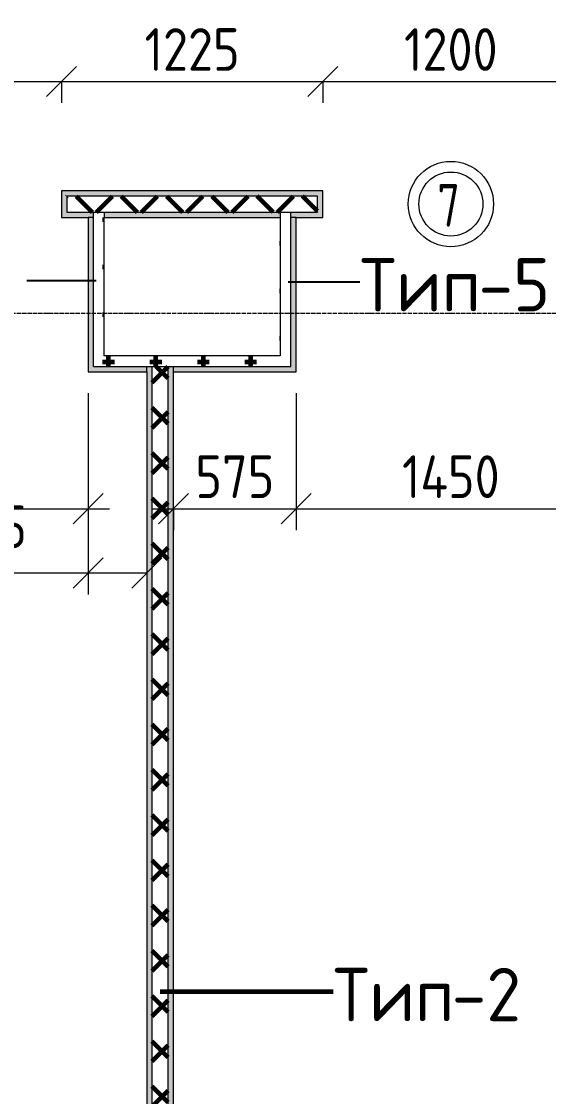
# Model space of a CAD drawing. Header units: millimetres. Extents: x -60946 to 138510, y -262288 to 24501.
# Drawn here: x 51747 to 54217, y -155264 to -150225 of the extents above; entities that cross this region are included whole.
import ezdxf

# ---------------------------------------------------------------- set-up
doc = ezdxf.new("R2010")
doc.units = ezdxf.units.MM
doc.linetypes.add('ADSK_Линия сетки', pattern=[25, 20, -2.5, 0, -2.5])
for name, color, linetype, lineweight in [('2)Тип-2', 3, 'Continuous', 60), ('2)Тип-5', 1, 'Continuous', 60), ('Марки дверей', 7, 'Continuous', 20), ('Оси', 7, 'Continuous', 9), ('Размеры', 7, 'Continuous', 9), ('Стены внутренние', 7, 'Continuous', 18), ('Стены штриховка', 7, 'Continuous', 9)]:
    doc.layers.add(name, color=color, linetype=linetype, lineweight=lineweight)
doc.styles.add('GOST Common_2', font='', dxfattribs={"width": 0.9, "height": 250})
doc.styles.add('GOST Common_3', font='', dxfattribs={"width": 0.9, "height": 200})
doc.styles.add('GOST Common_4', font='', dxfattribs={"height": 250})
doc.styles.add('GOST Common_B', font='', dxfattribs={"width": 0.8, "height": 200})
doc.styles.get('GOST Common_2').set_extended_font_data('GOST Common')
doc.styles.get('GOST Common_3').set_extended_font_data('GOST Common')
doc.styles.get('GOST Common_4').set_extended_font_data('GOST Common')
doc.styles.get('GOST Common_B').set_extended_font_data('GOST Common', bold=True)
doc.dimstyles.new('ADSK_Основной_2_0', dxfattribs={"dimscale": 304.8, "dimtxt": 201.142999, "dimasz": 0.463911, "dimexe": 0.328084, "dimexo": 0.328084, "dimgap": 0.164042, "dimtad": 1, "dimdec": 3, "dimrnd": 0.001, "dimdsep": 46, "dimtxsty": 'GOST Common_3', "dimblk1": 'OBLIQUE', "dimblk2": 'OBLIQUE', "dimsah": 1, "dimcen": 0.09, "dimdle": 0.328084, "dimazin": 2, "dimtfac": 1, "dimtdec": 4, "dimtix": 1, "dimtmove": 0, "dimatfit": 3, "dimfxl": 1, "dimtvp": 1, "dimtolj": 1, "dimtzin": 0, "dimlwd": 20, "dimlwe": 20, "dimarcsym": 2})
doc.dimstyles.new('ADSK_Основной_2_0_2', dxfattribs={"dimscale": 304.8, "dimtxt": 201.142999, "dimasz": 0.463911, "dimexe": 0.328084, "dimexo": 0.328084, "dimgap": 0.164042, "dimtad": 1, "dimdec": 3, "dimrnd": 0.001, "dimdsep": 46, "dimtxsty": 'GOST Common_3', "dimblk1": 'OBLIQUE', "dimblk2": 'OBLIQUE', "dimsah": 1, "dimcen": 0.09, "dimdle": 0.328084, "dimazin": 2, "dimtfac": 1, "dimtdec": 4, "dimtix": 1, "dimtmove": 0, "dimatfit": 3, "dimfxl": 1, "dimtvp": 1, "dimtolj": 1, "dimtzin": 0, "dimlwd": 20, "dimlwe": 20, "dimarcsym": 2})
doc.dimstyles.new('ADSK_Основной_2_0_3', dxfattribs={"dimscale": 304.8, "dimtxt": 201.142999, "dimasz": 0.463911, "dimexe": 0.328084, "dimexo": 0.328084, "dimgap": 0.164042, "dimtad": 1, "dimdec": 3, "dimrnd": 0.001, "dimdsep": 46, "dimtxsty": 'GOST Common_2', "dimblk1": 'OBLIQUE', "dimblk2": 'OBLIQUE', "dimsah": 1, "dimcen": 0.09, "dimdle": 0.328084, "dimazin": 2, "dimtfac": 1, "dimtdec": 4, "dimtix": 1, "dimtmove": 0, "dimatfit": 3, "dimfxl": 1, "dimtvp": 1, "dimtolj": 1, "dimtzin": 0, "dimlwd": 20, "dimlwe": 20, "dimarcsym": 2})
pattern_1 = [(45, (9.36, -150597.75), (-106.066, 106.066), []), (135, (9.36, -150597.75), (-106.066, -106.066), [])]
pattern_2 = [(0, (9.36, -150597.75), (111.125, 111.125), [55.562, -166.687]), (90, (37.14, -150625.53), (-111.125, 111.125), [55.562, -166.687])]

# ---------------------------------------------------------------- blocks, each defined once
blk = doc.blocks.new('_Oblique')
at = {"color": 0, "linetype": 'ByBlock', "lineweight": -2}
blk.add_line((-0.5, -0.5), (0.5, 0.5), dxfattribs=at)
blk = doc.blocks.new('*D5683')
at = {"layer": 'Defpoints', "color": 0, "transparency": 16777216}
for p in [(50734.4, -150406), (51934.4, -150406), (51934.4, -150505.9)]:
    blk.add_point(p, dxfattribs=at)
at = {"layer": 'Размеры', "color": 0, "lineweight": 20, "transparency": 16777216}
for p, q in [((50634.4, -150505.9), (52034.4, -150505.9)), ((50734.4, -150506), (50734.4, -150605.9)), ((51934.4, -150506), (51934.4, -150605.9))]:
    blk.add_line(p, q, dxfattribs=at)
at = {"layer": 'Размеры', "color": 0, "lineweight": 20, "transparency": 16777216, "xscale": 141.4, "yscale": 141.4, "zscale": 141.4, "rotation": 180}
blk.add_blockref('_Oblique', (50734.4, -150505.9), dxfattribs=at)
at = {"layer": 'Размеры', "color": 0, "lineweight": 20, "transparency": 16777216, "xscale": 141.4, "yscale": 141.4, "zscale": 141.4}
blk.add_blockref('_Oblique', (51934.4, -150505.9), dxfattribs=at)
at = {"layer": 'Размеры', "color": 0, "lineweight": 9, "transparency": 16777216, "insert": (51334.4, -150355.9), "char_height": 200, "width": 560.473, "attachment_point": 5, "style": 'GOST Common_3'}
blk.add_mtext('\\A1;1200', dxfattribs=at)
blk = doc.blocks.new('*D5684')
at = {"layer": 'Defpoints', "color": 0, "transparency": 16777216}
for p in [(51934.4, -150406), (53159.4, -150406), (53159.4, -150505.9)]:
    blk.add_point(p, dxfattribs=at)
at = {"layer": 'Размеры', "color": 0, "lineweight": 20, "transparency": 16777216}
for p, q in [((51834.4, -150505.9), (53259.4, -150505.9)), ((51934.4, -150506), (51934.4, -150605.9)), ((53159.4, -150506), (53159.4, -150605.9))]:
    blk.add_line(p, q, dxfattribs=at)
at = {"layer": 'Размеры', "color": 0, "lineweight": 20, "transparency": 16777216, "xscale": 141.4, "yscale": 141.4, "zscale": 141.4, "rotation": 180}
blk.add_blockref('_Oblique', (51934.4, -150505.9), dxfattribs=at)
at = {"layer": 'Размеры', "color": 0, "lineweight": 20, "transparency": 16777216, "xscale": 141.4, "yscale": 141.4, "zscale": 141.4}
blk.add_blockref('_Oblique', (53159.4, -150505.9), dxfattribs=at)
at = {"layer": 'Размеры', "color": 0, "lineweight": 9, "transparency": 16777216, "insert": (52546.9, -150355.9), "char_height": 200, "width": 560.473, "attachment_point": 5, "style": 'GOST Common_3'}
blk.add_mtext('\\A1;1225', dxfattribs=at)
blk = doc.blocks.new('*D5685')
at = {"layer": 'Defpoints', "color": 0, "transparency": 16777216}
for p in [(53159.4, -150406), (54359.4, -150406), (54359.4, -150505.9)]:
    blk.add_point(p, dxfattribs=at)
at = {"layer": 'Размеры', "color": 0, "lineweight": 20, "transparency": 16777216}
for p, q in [((53059.4, -150505.9), (54459.4, -150505.9)), ((53159.4, -150506), (53159.4, -150605.9)), ((54359.4, -150506), (54359.4, -150605.9))]:
    blk.add_line(p, q, dxfattribs=at)
at = {"layer": 'Размеры', "color": 0, "lineweight": 20, "transparency": 16777216, "xscale": 141.4, "yscale": 141.4, "zscale": 141.4, "rotation": 180}
blk.add_blockref('_Oblique', (53159.4, -150505.9), dxfattribs=at)
at = {"layer": 'Размеры', "color": 0, "lineweight": 20, "transparency": 16777216, "xscale": 141.4, "yscale": 141.4, "zscale": 141.4}
blk.add_blockref('_Oblique', (54359.4, -150505.9), dxfattribs=at)
at = {"layer": 'Размеры', "color": 0, "lineweight": 9, "transparency": 16777216, "insert": (53759.4, -150355.9), "char_height": 200, "width": 560.473, "attachment_point": 5, "style": 'GOST Common_3'}
blk.add_mtext('\\A1;1200', dxfattribs=at)
blk = doc.blocks.new('*D5443')
at = {"layer": 'Defpoints', "color": 0, "transparency": 16777216}
for p in [(53034.4, -151867.8), (52459.4, -152408.6), (53034.4, -152508.6)]:
    blk.add_point(p, dxfattribs=at)
at = {"layer": 'Размеры', "color": 0, "lineweight": 20, "transparency": 16777216}
for p, q in [((53034.4, -151967.8), (53034.4, -152608.6)), ((52359.4, -152508.6), (53134.4, -152508.6)), ((52459.4, -152508.6), (52459.4, -152608.6))]:
    blk.add_line(p, q, dxfattribs=at)
at = {"layer": 'Размеры', "color": 0, "lineweight": 20, "transparency": 16777216, "xscale": 141.4, "yscale": 141.4, "zscale": 141.4, "rotation": 180}
blk.add_blockref('_Oblique', (52459.4, -152508.6), dxfattribs=at)
at = {"layer": 'Размеры', "color": 0, "lineweight": 20, "transparency": 16777216, "xscale": 141.4, "yscale": 141.4, "zscale": 141.4}
blk.add_blockref('_Oblique', (53034.4, -152508.6), dxfattribs=at)
at = {"layer": 'Размеры', "color": 0, "lineweight": 9, "transparency": 16777216, "insert": (52746.9, -152358.6), "char_height": 200, "width": 454.106, "attachment_point": 5, "style": 'GOST Common_3'}
blk.add_mtext('\\A1;575', dxfattribs=at)
blk = doc.blocks.new('*D5444')
at = {"layer": 'Defpoints', "color": 0, "transparency": 16777216}
for p in [(53034.4, -151867.8), (54484.4, -151867.8), (54484.4, -152508.6)]:
    blk.add_point(p, dxfattribs=at)
at = {"layer": 'Размеры', "color": 0, "lineweight": 20, "transparency": 16777216}
for p, q in [((53034.4, -151967.8), (53034.4, -152608.6)), ((54484.4, -151967.8), (54484.4, -152608.6)), ((52934.4, -152508.6), (54584.4, -152508.6))]:
    blk.add_line(p, q, dxfattribs=at)
at = {"layer": 'Размеры', "color": 0, "lineweight": 20, "transparency": 16777216, "xscale": 141.4, "yscale": 141.4, "zscale": 141.4, "rotation": 180}
blk.add_blockref('_Oblique', (53034.4, -152508.6), dxfattribs=at)
at = {"layer": 'Размеры', "color": 0, "lineweight": 20, "transparency": 16777216, "xscale": 141.4, "yscale": 141.4, "zscale": 141.4}
blk.add_blockref('_Oblique', (54484.4, -152508.6), dxfattribs=at)
at = {"layer": 'Размеры', "color": 0, "lineweight": 9, "transparency": 16777216, "insert": (53759.4, -152358.6), "char_height": 200, "width": 580.928, "attachment_point": 5, "style": 'GOST Common_3'}
blk.add_mtext('\\A1;1450', dxfattribs=at)
blk = doc.blocks.new('*D5450')
at = {"layer": 'Defpoints', "color": 0, "transparency": 16777216}
for p in [(50609.4, -151867.8), (52059.4, -151867.8), (52059.4, -152508.6)]:
    blk.add_point(p, dxfattribs=at)
at = {"layer": 'Размеры', "color": 0, "lineweight": 20, "transparency": 16777216}
for p, q in [((50609.4, -151967.8), (50609.4, -152608.6)), ((52059.4, -151967.8), (52059.4, -152608.6)), ((50509.4, -152508.6), (52159.4, -152508.6))]:
    blk.add_line(p, q, dxfattribs=at)
at = {"layer": 'Размеры', "color": 0, "lineweight": 20, "transparency": 16777216, "xscale": 141.4, "yscale": 141.4, "zscale": 141.4, "rotation": 180}
blk.add_blockref('_Oblique', (50609.4, -152508.6), dxfattribs=at)
at = {"layer": 'Размеры', "color": 0, "lineweight": 20, "transparency": 16777216, "xscale": 141.4, "yscale": 141.4, "zscale": 141.4}
blk.add_blockref('_Oblique', (52059.4, -152508.6), dxfattribs=at)
at = {"layer": 'Размеры', "color": 0, "lineweight": 9, "transparency": 16777216, "insert": (51334.4, -152333.6), "char_height": 250, "width": 580.928, "attachment_point": 5, "style": 'GOST Common_2'}
blk.add_mtext('\\A1;1450', dxfattribs=at)
blk = doc.blocks.new('*D5451')
at = {"layer": 'Defpoints', "color": 0, "transparency": 16777216}
for p in [(52059.4, -151867.8), (52334.4, -152408.6), (52334.4, -152810.2)]:
    blk.add_point(p, dxfattribs=at)
at = {"layer": 'Размеры', "color": 0, "lineweight": 20, "transparency": 16777216}
for p, q in [((52059.4, -151967.8), (52059.4, -152910.2)), ((52334.4, -152508.6), (52334.4, -152910.2)), ((52059.4, -152810.2), (51355.1, -152810.2)), ((52334.4, -152810.2), (51959.4, -152810.2))]:
    blk.add_line(p, q, dxfattribs=at)
at = {"layer": 'Размеры', "color": 0, "lineweight": 20, "transparency": 16777216, "xscale": 141.4, "yscale": 141.4, "zscale": 141.4, "rotation": 180}
blk.add_blockref('_Oblique', (52059.4, -152810.2), dxfattribs=at)
at = {"layer": 'Размеры', "color": 0, "lineweight": 20, "transparency": 16777216, "xscale": 141.4, "yscale": 141.4, "zscale": 141.4}
blk.add_blockref('_Oblique', (52334.4, -152810.2), dxfattribs=at)
at = {"layer": 'Размеры', "color": 0, "lineweight": 9, "transparency": 16777216, "insert": (51409.5, -152493.5), "char_height": 200, "width": 454.106, "attachment_point": 1, "line_spacing_factor": 1.022761, "style": 'GOST Common_3'}
blk.add_mtext('\\A1;275', dxfattribs=at)
blk = doc.blocks.new('М_двери1 - Марка экземпляра 2-3719212-Кладочный план 3-го этажа')
at = {"layer": 'Марки дверей'}
for radius in [2, 1.5]:
    blk.add_circle((0, 0), radius, dxfattribs=at)

msp = doc.modelspace()

# ---------------------------------------------------------------- hatches: boundary and pattern name
at = {"layer": '2)Тип-2'}
h = msp.add_hatch(color=256, dxfattribs=at)
h.paths.add_polyline_path([(44259.3615, -151042.7816), (50709.3615, -151042.7816), (50709.3615, -151017.7816), (44259.3615, -151017.7816)])
h.paths.add_polyline_path([(57334.3615, -151042.7816), (57334.3615, -151017.7816), (54384.3615, -151017.7816), (54384.3615, -151042.7816), (57309.3615, -151042.7816)])
h.paths.add_polyline_path([(51959.3615, -151042.7816), (53134.3615, -151042.7816), (53134.3615, -151017.7816), (51959.3615, -151017.7816)])
h = msp.add_hatch(color=256, dxfattribs=at)
h.paths.add_polyline_path([(50534.3615, -151142.7816), (50534.3615, -151117.7816), (48409.3615, -151117.7816), (48409.3615, -151142.7816), (49294.3706, -151142.7816)])
h.paths.add_polyline_path([(57234.3615, -151142.7816), (57234.3615, -151117.7816), (56059.3615, -151117.7816), (56059.3615, -151142.7816), (57209.3615, -151142.7816)])
h.paths.add_polyline_path([(50734.3615, -151142.7816), (50734.3615, -151017.7816), (50709.3615, -151017.7816), (50709.3615, -151117.7816), (50584.3615, -151117.7816), (50584.3615, -151142.7816), (50609.3615, -151142.7816)])
h.paths.add_polyline_path([(44309.3615, -151142.7816), (48359.3615, -151142.7816), (48359.3615, -151117.7816), (44309.3615, -151117.7816)])
h.paths.add_polyline_path([(54509.3615, -151142.7816), (54509.3615, -151117.7816), (54384.3615, -151117.7816), (54384.3615, -151017.7816), (54359.3615, -151017.7816), (54359.3615, -151142.7816), (54484.3615, -151142.7816)])
h.paths.add_polyline_path([(52959.3615, -151142.7816), (52959.3615, -151117.7816), (52134.3615, -151117.7816), (52134.3615, -151142.7816)])
h.paths.add_polyline_path([(56009.3615, -151142.7816), (56009.3615, -151117.7816), (54559.3615, -151117.7816), (54559.3615, -151142.7816)])
h.paths.add_polyline_path([(53159.3615, -151142.7816), (53159.3615, -151017.7816), (53134.3615, -151017.7816), (53134.3615, -151117.7816), (53009.3615, -151117.7816), (53009.3615, -151142.7816), (53034.3615, -151142.7816)])
h.paths.add_polyline_path([(51934.3615, -151142.7816), (52084.3615, -151142.7816), (52084.3615, -151117.7816), (51959.3615, -151117.7816), (51959.3615, -151017.7816), (51934.3615, -151017.7816)])
h = msp.add_hatch(dxfattribs=at)
h.set_pattern_fill('FP_4', color=256, style=0, pattern_type=2)
h.set_pattern_definition(pattern_1)
h.paths.add_polyline_path([(44309.3615, -151117.7816), (50709.3615, -151117.7816), (50709.3615, -151042.7816), (44259.3615, -151042.7816), (44259.3615, -151117.7816)])
h.paths.add_polyline_path([(54384.3615, -151117.7816), (57309.3615, -151117.7816), (57309.3615, -151042.7816), (54384.3615, -151042.7816)])
h.paths.add_polyline_path([(51959.3615, -151117.7816), (53134.3615, -151117.7816), (53134.3615, -151042.7816), (51959.3615, -151042.7816)])
for points in [[(52359.3615, -157542.7816), (52359.3615, -151842.7816), (52334.3615, -151842.7816), (52334.3615, -157542.7816)], [(52434.3615, -157542.7816), (52459.3615, -157542.7816), (52459.3615, -151842.7816), (52434.3615, -151842.7816), (52434.3615, -157223.7703)]]:
    msp.add_hatch(color=256, dxfattribs=at).paths.add_polyline_path(points)
h = msp.add_hatch(dxfattribs=at)
h.set_pattern_fill('FP_4', color=256, style=0, pattern_type=2)
h.set_pattern_definition(pattern_1)
h.paths.add_polyline_path([(52434.3615, -157542.7816), (52434.3615, -151842.7816), (52359.3615, -151842.7816), (52359.3615, -157542.7816)])
at = {"layer": '2)Тип-5', "true_color": 0xd50000}
h = msp.add_hatch(dxfattribs=at)
h.set_pattern_fill('FP_7', color=12, style=0, pattern_type=2)
h.set_pattern_definition(pattern_2)
h.paths.add_polyline_path([(52084.3615, -151792.7816), (52134.3615, -151792.7816), (52134.3615, -151117.7816), (52084.3615, -151117.7816), (52084.3615, -151775.6879)])
h = msp.add_hatch(dxfattribs=at)
h.set_pattern_fill('FP_7', color=12, style=0, pattern_type=2)
h.set_pattern_definition(pattern_2)
h.paths.add_polyline_path([(52959.3615, -151842.7816), (53009.3615, -151842.7816), (53009.3615, -151117.7816), (52959.3615, -151117.7816), (52959.3615, -151792.7816)])
for points in [[(52084.3615, -151842.7816), (52084.3615, -151142.7816), (52059.3615, -151142.7816), (52059.3615, -151842.7816)], [(53034.3615, -151867.7816), (53034.3615, -151142.7816), (53009.3615, -151142.7816), (53009.3615, -151867.7816)]]:
    msp.add_hatch(color=12, dxfattribs=at).paths.add_polyline_path(points)
h = msp.add_hatch(dxfattribs=at)
h.set_pattern_fill('FP_7', color=12, style=0, pattern_type=2)
h.set_pattern_definition(pattern_2)
h.paths.add_polyline_path([(52359.3615, -151842.7816), (52959.3615, -151842.7816), (52959.3615, -151792.7816), (52084.3615, -151792.7816), (52084.3615, -151842.7816), (52334.3615, -151842.7816)])
h = msp.add_hatch(color=12, dxfattribs=at)
h.paths.add_polyline_path([(52459.3615, -151867.7816), (53009.3615, -151867.7816), (53009.3615, -151842.7816), (52459.3615, -151842.7816)])
h.paths.add_polyline_path([(52334.3615, -151867.7816), (52334.3615, -151842.7816), (52059.3615, -151842.7816), (52059.3615, -151867.7816)])

# ---------------------------------------------------------------- linework, layer by layer
at = {"layer": '2)Тип-2'}
msp.add_line((52396.8615, -154772.2471), (53207.5189, -154772.2471), dxfattribs=at)
at = {"layer": '2)Тип-5', "lineweight": 25}
for p, q in [((52096.8615, -151440.9971), (51772.3587, -151440.9971)), ((52996.8615, -151444.7143), (53333.0189, -151444.7143))]:
    msp.add_line(p, q, dxfattribs=at)
at = {"layer": 'Оси', "linetype": 'ADSK_Линия сетки', "lineweight": 5}
msp.add_line((62587.9153, -151592.7816), (-25230.7352, -151592.7816), dxfattribs=at)
at = {"layer": 'Стены внутренние', "lineweight": 5}
for p, q in [((53159.3615, -151017.7816), (51934.3615, -151017.7816)), ((51934.3615, -151017.7816), (51934.3615, -151142.7816)), ((53159.3615, -151142.7816), (53159.3615, -151017.7816)), ((51934.3615, -151142.7816), (52059.3615, -151142.7816)), ((52059.3615, -151142.7816), (52059.3615, -151867.7816)), ((52134.3615, -151142.7816), (52959.3615, -151142.7816)), ((52134.3615, -151792.7816), (52134.3615, -151142.7816)), ((52959.3615, -151142.7816), (52959.3615, -151792.7816)), ((53034.3615, -151142.7816), (53159.3615, -151142.7816)), ((53034.3615, -151867.7816), (53034.3615, -151142.7816)), ((52959.3615, -151792.7816), (52134.3615, -151792.7816)), ((52059.3615, -151867.7816), (52334.3615, -151867.7816)), ((52334.3615, -151867.7816), (52334.3615, -157542.7816)), ((52459.3615, -157542.7816), (52459.3615, -151867.7816)), ((52459.3615, -151867.7816), (53034.3615, -151867.7816))]:
    msp.add_line(p, q, dxfattribs=at)
at = {"layer": 'Стены штриховка', "lineweight": 9}
for p, q in [((53134.3615, -151042.7816), (51959.3615, -151042.7816)), ((51959.3615, -151042.7816), (51959.3615, -151117.7816)), ((53134.3615, -151117.7816), (53134.3615, -151042.7816)), ((51959.3615, -151117.7816), (53134.3615, -151117.7816)), ((52084.3615, -151842.7816), (52084.3615, -151117.7816)), ((52134.3615, -151117.7816), (52134.3615, -151142.7816)), ((52959.3615, -151117.7816), (52959.3615, -151142.7816)), ((53009.3615, -151842.7816), (53009.3615, -151117.7816)), ((52084.3615, -151142.7816), (52059.3615, -151142.7816)), ((53034.3615, -151142.7816), (53009.3615, -151142.7816)), ((52084.3615, -151842.7816), (53009.3615, -151842.7816)), ((52334.3615, -151867.7816), (52334.3615, -151842.7816)), ((52359.3615, -157542.7816), (52359.3615, -151842.7816)), ((52434.3615, -157542.7816), (52434.3615, -151842.7816)), ((52459.3615, -151867.7816), (52459.3615, -151842.7816))]:
    msp.add_line(p, q, dxfattribs=at)

# ---------------------------------------------------------------- block references
at = {"layer": 'Марки дверей', "lineweight": 5, "xscale": 99.99999999999993, "yscale": 99.99999999999993, "zscale": 99.99999999999993}
msp.add_blockref('М_двери1 - Марка экземпляра 2-3719212-Кладочный план 3-го этажа', (53759.3615, -151080.2816), dxfattribs=at)

# ---------------------------------------------------------------- texts
at = {"layer": '2)Тип-2', "color": 116, "lineweight": 9, "true_color": 0x008040, "char_height": 250, "attachment_point": 1, "style": 'GOST Common_4'}
for s, insert, width in [('Тип', (53207.5189, -154661.32), 673.4175), ('-2', (53763.1439, -154661.32), 432.91125)]:
    msp.add_mtext(s, dxfattribs=dict(at, insert=insert, width=width))
at = {"layer": '2)Тип-5', "color": 116, "lineweight": 9, "true_color": 0x008040, "char_height": 250, "attachment_point": 1, "style": 'GOST Common_4'}
for s, insert, width in [('Тип', (53333.0189, -151333.7873), 673.4175), ('-5', (53888.6439, -151333.7873), 432.91125)]:
    msp.add_mtext(s, dxfattribs=dict(at, insert=insert, width=width))
at = {"layer": 'Марки дверей', "lineweight": 5, "insert": (53695.3041, -150986.6227), "char_height": 200, "width": 147.5105, "attachment_point": 1, "style": 'GOST Common_B'}
msp.add_mtext('\\fGOST Common|b1|i0|c204|p34|;\\W.8;7', dxfattribs=at)

# ---------------------------------------------------------------- dimensions: what is measured, and where the dimension line sits
at = {"layer": 'Размеры', "lineweight": 9}
for base, p1, p2, dimstyle, override, picture, middle in [((51934.3615, -150505.9371), (50734.3615, -150405.9522), (51934.3615, -150405.9522), 'ADSK_Основной_2_0_2', {"dimpost": '<>', "dimfxl": 1200}, '*D5683', (51334.3615, -150355.9371)), ((53159.3615, -150505.9371), (51934.3615, -150405.9522), (53159.3615, -150405.9522), 'ADSK_Основной_2_0_2', {"dimpost": '<>', "dimfxl": 1225}, '*D5684', (52546.8615, -150355.9371)), ((54359.3615, -150505.9371), (53159.3615, -150405.9522), (54359.3615, -150405.9522), 'ADSK_Основной_2_0_2', {"dimpost": '<>', "dimfxl": 1200}, '*D5685', (53759.3615, -150355.9371)), ((52059.3615, -152508.5831), (50609.3615, -151867.7816), (52059.3615, -151867.7816), 'ADSK_Основной_2_0_3', {"dimpost": '<>', "dimfxl": 1450}, '*D5450', (51334.3615, -152333.5831)), ((53034.3615, -152508.5831), (52459.3615, -152408.5983), (53034.3615, -151867.7816), 'ADSK_Основной_2_0_2', {"dimpost": '<>', "dimfxl": 789.371663}, '*D5443', (52746.8615, -152358.5831)), ((54484.3615, -152508.5831), (53034.3615, -151867.7816), (54484.3615, -151867.7816), 'ADSK_Основной_2_0_2', {"dimpost": '<>', "dimfxl": 1450}, '*D5444', (53759.3615, -152358.5831))]:
    dim = msp.add_linear_dim(base=base, p1=p1, p2=p2, dimstyle=dimstyle, override=override, dxfattribs=at)
    dim.commit()
    dim.dimension.update_dxf_attribs({"geometry": picture, "text_midpoint": middle})
dim = msp.add_linear_dim(base=(52334.3615, -152810.2087), p1=(52059.3615, -151867.7816), p2=(52334.3615, -152408.5983), dimstyle='ADSK_Основной_2_0', override={"dimpost": '<>', "dimfxl": 606.718735}, dxfattribs=at)
dim.commit()
dim.dimension.update_dxf_attribs({"geometry": '*D5451', "text_midpoint": (51636.5329, -152810.2087), "dimtype": 160})

doc.saveas('drawing.dxf')
